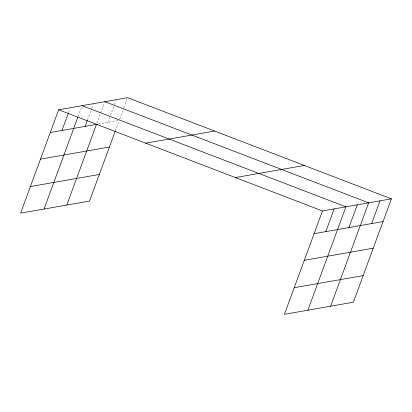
<?xml version="1.0" encoding="UTF-8"?>
<svg xmlns="http://www.w3.org/2000/svg" width="412" height="412" viewBox="0 0 412 412"><rect width="100%" height="100%" fill="white"/><g stroke="black" fill="none" stroke-linecap="round" stroke-linejoin="round"><path stroke-width="0.31" stroke-dasharray="2.06 1.54" d="M68.598 112.507L69.916 108.917M78.115 116.436L81.638 106.857M87.509 119.825L91.474 109.051M91.691 108.454L93.236 104.267M96.902 123.214L104.607 102.269M107.836 122.415L109.597 117.626M110.478 115.231L114.222 105.06M114.443 104.463L116.205 99.673M115.298 131.062L118.996 121.01M119.655 119.222L123.615 108.449M123.837 107.851L127.581 97.675M98.36 124.079L118.579 120.531"/><path stroke-width="0.62" d="M391.4 198.842L322.457 210.939L284.419 314.325L353.362 302.223L391.4 198.842L127.581 97.675L58.638 109.777L20.6 213.159L89.543 201.061L115.298 131.062M61.991 130.46L68.377 113.104M44.043 209.049L77.894 117.034M85.088 126.407L87.287 120.422M66.79 205.052L96.465 124.409M325.81 231.621L334.178 208.879M307.862 310.21L345.9 206.824L82.081 105.663M348.907 227.568L357.276 204.826M330.609 306.219L368.647 202.833L104.828 101.671M371.66 223.577L380.024 200.835M50.269 132.515L97.726 124.187M40.479 159.13L109.422 147.032M145.699 143.16L214.642 131.062M30.39 186.548L99.333 174.451M235.396 177.557L304.339 165.454M314.093 233.676L383.031 221.579M304.298 260.291L373.241 248.194M294.209 287.71L363.152 275.613M58.638 109.777L322.457 210.939"/></g></svg>
